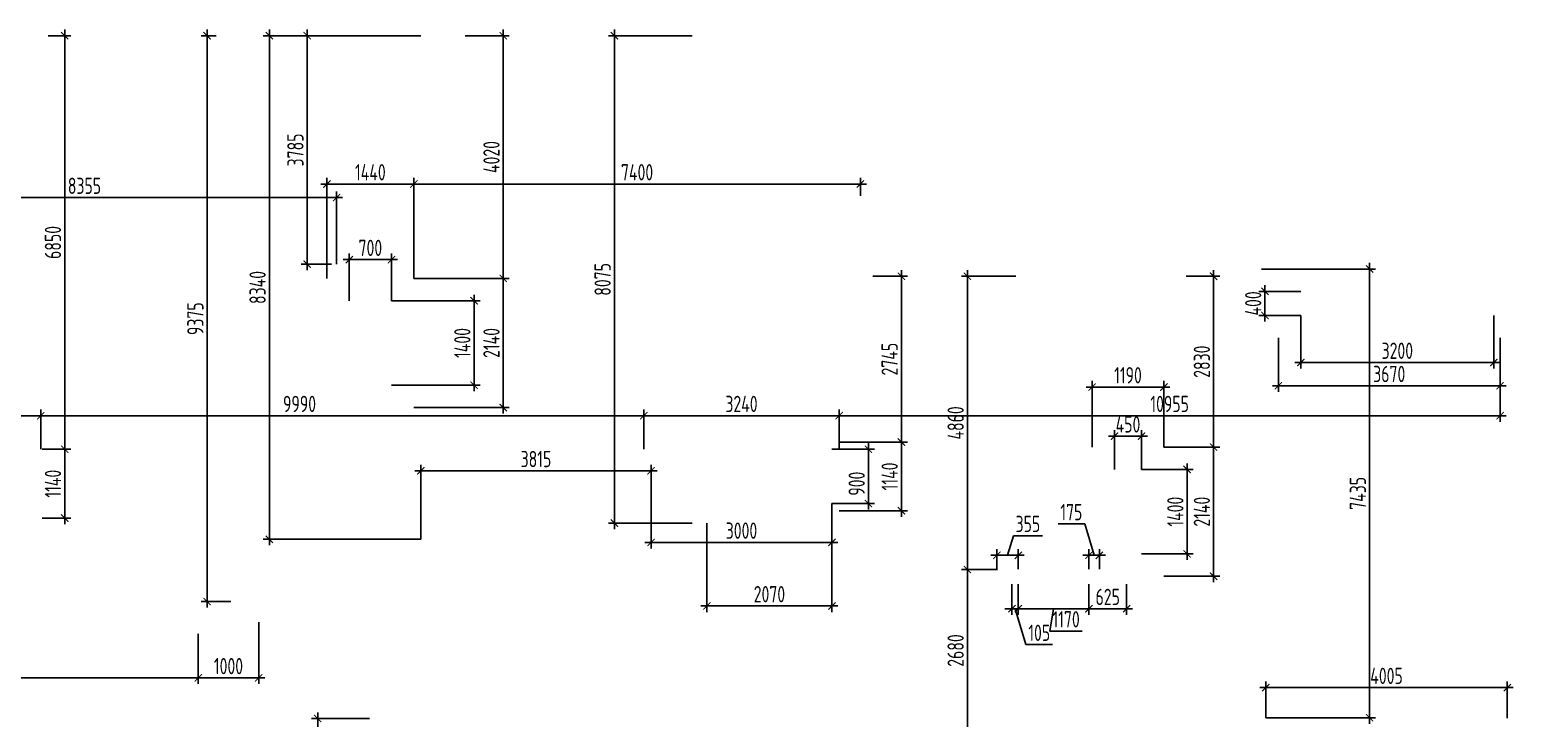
# Model space of a CAD drawing. Header units: millimetres. Extents: x -350007 to 536090, y -888 to 198380.
# Drawn here: x 505153 to 529739, y 75163 to 86571 of the extents above; entities that cross this region are included whole.
import ezdxf

# ---------------------------------------------------------------- set-up
doc = ezdxf.new("R2010")
doc.units = ezdxf.units.MM
doc.layers.add('АР_Размеры нов.', color=15, linetype='Continuous', lineweight=0)
doc.styles.add('ISOCPEUR', font='isocpeur.ttf', dxfattribs={"width": 0.7})
doc.dimstyles.new('R_100', dxfattribs={"dimtxt": 270, "dimasz": 120, "dimexe": 100, "dimexo": 0, "dimgap": 60, "dimtad": 1, "dimdec": 0, "dimrnd": 5, "dimzin": 0, "dimdsep": 46, "dimtxsty": 'ISOCPEUR', "dimblk": 'ARCHTICK', "dimcen": 0, "dimdle": 100, "dimclrd": 256, "dimclre": 256, "dimclrt": 256, "dimadec": 0, "dimazin": 0, "dimtfac": 2, "dimtdec": 0, "dimtofl": 0, "dimtmove": 1, "dimatfit": 3, "dimfxl": 1, "dimtvp": 3, "dimtolj": 1, "dimtzin": 0, "dimarcsym": 0})

# ---------------------------------------------------------------- blocks, each defined once
blk = doc.blocks.new('_ArchTick')
at = {"color": 0, "linetype": 'ByBlock', "const_width": 0.15}
blk.add_lwpolyline([(-0.5, -0.5), (0.5, 0.5)], dxfattribs=at)
blk = doc.blocks.new('*D3267')
at = {"layer": 'АР_Размеры нов.', "lineweight": -2, "transparency": 16777216}
for p, q in [((501999, 80176), (505437, 80176)), ((502099, 79620), (502099, 80276)), ((505337, 79620), (505337, 80276))]:
    blk.add_line(p, q, dxfattribs=at)
at = {"layer": 'АР_Размеры нов.', "lineweight": -2, "transparency": 16777216, "xscale": 120, "yscale": 120, "zscale": 120, "rotation": 180}
blk.add_blockref('_ArchTick', (502099, 80176), dxfattribs=at)
at = {"layer": 'АР_Размеры нов.', "lineweight": -2, "transparency": 16777216, "xscale": 120, "yscale": 120, "zscale": 120}
blk.add_blockref('_ArchTick', (505337, 80176), dxfattribs=at)
at = {"layer": 'АР_Размеры нов.', "transparency": 16777216, "insert": (503718, 80371), "char_height": 270, "attachment_point": 5, "style": 'ISOCPEUR'}
blk.add_mtext('\\A1;3240', dxfattribs=at)
blk = doc.blocks.new('*D3268')
at = {"layer": 'АР_Размеры нов.', "lineweight": -2, "transparency": 16777216}
for p, q in [((505237, 80176), (515430, 80176)), ((505337, 79620), (505337, 80276)), ((515330, 79620), (515330, 80276))]:
    blk.add_line(p, q, dxfattribs=at)
at = {"layer": 'АР_Размеры нов.', "lineweight": -2, "transparency": 16777216, "xscale": 120, "yscale": 120, "zscale": 120, "rotation": 180}
blk.add_blockref('_ArchTick', (505337, 80176), dxfattribs=at)
at = {"layer": 'АР_Размеры нов.', "lineweight": -2, "transparency": 16777216, "xscale": 120, "yscale": 120, "zscale": 120}
blk.add_blockref('_ArchTick', (515330, 80176), dxfattribs=at)
at = {"layer": 'АР_Размеры нов.', "transparency": 16777216, "insert": (509625, 80371), "char_height": 270, "attachment_point": 5, "style": 'ISOCPEUR'}
blk.add_mtext('\\A1;9990', dxfattribs=at)
blk = doc.blocks.new('*D3269')
at = {"layer": 'АР_Размеры нов.', "lineweight": -2, "transparency": 16777216}
for p, q in [((515230, 80176), (518668, 80176)), ((515330, 79620), (515330, 80276)), ((518568, 79620), (518568, 80276))]:
    blk.add_line(p, q, dxfattribs=at)
at = {"layer": 'АР_Размеры нов.', "lineweight": -2, "transparency": 16777216, "xscale": 120, "yscale": 120, "zscale": 120, "rotation": 180}
blk.add_blockref('_ArchTick', (515330, 80176), dxfattribs=at)
at = {"layer": 'АР_Размеры нов.', "lineweight": -2, "transparency": 16777216, "xscale": 120, "yscale": 120, "zscale": 120}
blk.add_blockref('_ArchTick', (518568, 80176), dxfattribs=at)
at = {"layer": 'АР_Размеры нов.', "transparency": 16777216, "insert": (516949, 80371), "char_height": 270, "attachment_point": 5, "style": 'ISOCPEUR'}
blk.add_mtext('\\A1;3240', dxfattribs=at)
blk = doc.blocks.new('*D3270')
at = {"layer": 'АР_Размеры нов.', "lineweight": -2, "transparency": 16777216}
for p, q in [((529521, 81213), (529521, 80076)), ((518468, 80176), (529621, 80176)), ((518568, 79620), (518568, 80276))]:
    blk.add_line(p, q, dxfattribs=at)
at = {"layer": 'АР_Размеры нов.', "lineweight": -2, "transparency": 16777216, "xscale": 120, "yscale": 120, "zscale": 120, "rotation": 180}
blk.add_blockref('_ArchTick', (518568, 80176), dxfattribs=at)
at = {"layer": 'АР_Размеры нов.', "lineweight": -2, "transparency": 16777216, "xscale": 120, "yscale": 120, "zscale": 120}
blk.add_blockref('_ArchTick', (529521, 80176), dxfattribs=at)
at = {"layer": 'АР_Размеры нов.', "transparency": 16777216, "insert": (524044, 80371), "char_height": 270, "attachment_point": 5, "style": 'ISOCPEUR'}
blk.add_mtext('\\A1;10955', dxfattribs=at)
blk = doc.blocks.new('*D3301')
at = {"layer": 'АР_Размеры нов.', "lineweight": -2, "transparency": 16777216}
for p, q in [((505734, 79520), (505734, 86571)), ((505461, 86471), (505834, 86471)), ((505362, 79620), (505834, 79620))]:
    blk.add_line(p, q, dxfattribs=at)
at = {"layer": 'АР_Размеры нов.', "lineweight": -2, "transparency": 16777216, "xscale": 120, "yscale": 120, "zscale": 120}
for p, rotation in [((505734, 86471), 90), ((505734, 79620), 270)]:
    blk.add_blockref('_ArchTick', p, dxfattribs=dict(at, rotation=rotation))
at = {"layer": 'АР_Размеры нов.', "transparency": 16777216, "insert": (505539, 83046), "char_height": 270, "attachment_point": 5, "rotation": 90, "style": 'ISOCPEUR'}
blk.add_mtext('\\A1;6850', dxfattribs=at)
blk = doc.blocks.new('*D3302')
at = {"layer": 'АР_Размеры нов.', "lineweight": -2, "transparency": 16777216}
for p, q in [((505734, 79720), (505734, 78380)), ((505362, 79620), (505834, 79620)), ((505362, 78480), (505834, 78480))]:
    blk.add_line(p, q, dxfattribs=at)
at = {"layer": 'АР_Размеры нов.', "lineweight": -2, "transparency": 16777216, "xscale": 120, "yscale": 120, "zscale": 120}
for p, rotation in [((505734, 79620), 90), ((505734, 78480), 270)]:
    blk.add_blockref('_ArchTick', p, dxfattribs=dict(at, rotation=rotation))
at = {"layer": 'АР_Размеры нов.', "transparency": 16777216, "insert": (505539, 79050), "char_height": 270, "attachment_point": 5, "rotation": 90, "style": 'ISOCPEUR'}
blk.add_mtext('\\A1;1140', dxfattribs=at)
blk = doc.blocks.new('*D3303')
at = {"layer": 'АР_Размеры нов.', "lineweight": -2, "transparency": 16777216}
for p, q in [((518568, 79740), (519699, 79740)), ((519599, 79840), (519599, 78500)), ((518568, 78600), (519699, 78600))]:
    blk.add_line(p, q, dxfattribs=at)
at = {"layer": 'АР_Размеры нов.', "lineweight": -2, "transparency": 16777216, "xscale": 120, "yscale": 120, "zscale": 120}
for p, rotation in [((519599, 79740), 90), ((519599, 78600), 270)]:
    blk.add_blockref('_ArchTick', p, dxfattribs=dict(at, rotation=rotation))
at = {"layer": 'АР_Размеры нов.', "transparency": 16777216, "insert": (519404, 79170), "char_height": 270, "attachment_point": 5, "rotation": 90, "style": 'ISOCPEUR'}
blk.add_mtext('\\A1;1140', dxfattribs=at)
blk = doc.blocks.new('*D3304')
at = {"layer": 'АР_Размеры нов.', "lineweight": -2, "transparency": 16777216}
for p, q in [((519128, 82486), (519699, 82486)), ((519599, 79640), (519599, 82586)), ((518568, 79740), (519699, 79740))]:
    blk.add_line(p, q, dxfattribs=at)
at = {"layer": 'АР_Размеры нов.', "lineweight": -2, "transparency": 16777216, "xscale": 120, "yscale": 120, "zscale": 120}
for p, rotation in [((519599, 82486), 90), ((519599, 79740), 270)]:
    blk.add_blockref('_ArchTick', p, dxfattribs=dict(at, rotation=rotation))
at = {"layer": 'АР_Размеры нов.', "transparency": 16777216, "insert": (519404, 81113), "char_height": 270, "attachment_point": 5, "rotation": 90, "style": 'ISOCPEUR'}
blk.add_mtext('\\A1;2745', dxfattribs=at)
blk = doc.blocks.new('*D3305')
at = {"layer": 'АР_Размеры нов.', "lineweight": -2, "transparency": 16777216}
for p, q in [((515450, 78720), (515450, 77977)), ((518448, 78720), (518448, 77977)), ((515350, 78077), (518548, 78077))]:
    blk.add_line(p, q, dxfattribs=at)
at = {"layer": 'АР_Размеры нов.', "lineweight": -2, "transparency": 16777216, "xscale": 120, "yscale": 120, "zscale": 120, "rotation": 180}
blk.add_blockref('_ArchTick', (515450, 78077), dxfattribs=at)
at = {"layer": 'АР_Размеры нов.', "lineweight": -2, "transparency": 16777216, "xscale": 120, "yscale": 120, "zscale": 120}
blk.add_blockref('_ArchTick', (518448, 78077), dxfattribs=at)
at = {"layer": 'АР_Размеры нов.', "transparency": 16777216, "insert": (516949, 78272), "char_height": 270, "attachment_point": 5, "style": 'ISOCPEUR'}
blk.add_mtext('\\A1;3000', dxfattribs=at)
blk = doc.blocks.new('*D3315')
at = {"layer": 'АР_Размеры нов.', "lineweight": -2, "transparency": 16777216}
for p, q in [((509926, 75260), (509926, 73920)), ((510782, 75160), (509826, 75160)), ((510782, 74020), (509826, 74020))]:
    blk.add_line(p, q, dxfattribs=at)
at = {"layer": 'АР_Размеры нов.', "lineweight": -2, "transparency": 16777216, "xscale": 120, "yscale": 120, "zscale": 120}
for p, rotation in [((509926, 75160), 90), ((509926, 74020), 270)]:
    blk.add_blockref('_ArchTick', p, dxfattribs=dict(at, rotation=rotation))
at = {"layer": 'АР_Размеры нов.', "transparency": 16777216, "insert": (509731, 74590), "char_height": 270, "attachment_point": 5, "rotation": 90, "style": 'ISOCPEUR'}
blk.add_mtext('\\A1;1140', dxfattribs=at)
blk = doc.blocks.new('*D3344')
at = {"layer": 'АР_Размеры нов.', "lineweight": -2, "transparency": 16777216}
for p, q in [((526217, 81836), (526217, 80957)), ((529417, 81836), (529417, 80957)), ((526117, 81057), (529517, 81057))]:
    blk.add_line(p, q, dxfattribs=at)
at = {"layer": 'АР_Размеры нов.', "lineweight": -2, "transparency": 16777216, "xscale": 120, "yscale": 120, "zscale": 120, "rotation": 180}
blk.add_blockref('_ArchTick', (526217, 81057), dxfattribs=at)
at = {"layer": 'АР_Размеры нов.', "lineweight": -2, "transparency": 16777216, "xscale": 120, "yscale": 120, "zscale": 120}
blk.add_blockref('_ArchTick', (529417, 81057), dxfattribs=at)
at = {"layer": 'АР_Размеры нов.', "transparency": 16777216, "insert": (527817, 81252), "char_height": 270, "attachment_point": 5, "style": 'ISOCPEUR'}
blk.add_mtext('\\A1;3200', dxfattribs=at)
blk = doc.blocks.new('*D3345')
at = {"layer": 'АР_Размеры нов.', "lineweight": -2, "transparency": 16777216}
for p, q in [((525847, 81466), (525847, 80572)), ((529519, 81466), (529519, 80572)), ((525747, 80672), (529619, 80672))]:
    blk.add_line(p, q, dxfattribs=at)
at = {"layer": 'АР_Размеры нов.', "lineweight": -2, "transparency": 16777216, "xscale": 120, "yscale": 120, "zscale": 120, "rotation": 180}
blk.add_blockref('_ArchTick', (525847, 80672), dxfattribs=at)
at = {"layer": 'АР_Размеры нов.', "lineweight": -2, "transparency": 16777216, "xscale": 120, "yscale": 120, "zscale": 120}
blk.add_blockref('_ArchTick', (529519, 80672), dxfattribs=at)
at = {"layer": 'АР_Размеры нов.', "transparency": 16777216, "insert": (527683, 80867), "char_height": 270, "attachment_point": 5, "style": 'ISOCPEUR'}
blk.add_mtext('\\A1;3670', dxfattribs=at)
blk = doc.blocks.new('*D3346')
at = {"layer": 'АР_Размеры нов.', "lineweight": -2, "transparency": 16777216}
for p, q in [((526217, 82236), (525524, 82236)), ((525624, 82336), (525624, 81736)), ((526217, 81836), (525524, 81836))]:
    blk.add_line(p, q, dxfattribs=at)
at = {"layer": 'АР_Размеры нов.', "lineweight": -2, "transparency": 16777216, "xscale": 120, "yscale": 120, "zscale": 120}
for p, rotation in [((525624, 82236), 90), ((525624, 81836), 270)]:
    blk.add_blockref('_ArchTick', p, dxfattribs=dict(at, rotation=rotation))
at = {"layer": 'АР_Размеры нов.', "transparency": 16777216, "insert": (525429, 82036), "char_height": 270, "attachment_point": 5, "rotation": 90, "style": 'ISOCPEUR'}
blk.add_mtext('\\A1;400', dxfattribs=at)
blk = doc.blocks.new('*D3349')
at = {"layer": 'АР_Размеры нов.', "lineweight": -2, "transparency": 16777216}
for p, q in [((520693, 74846), (520693, 77726)), ((521191, 77626), (520593, 77626)), ((521191, 74946), (520593, 74946))]:
    blk.add_line(p, q, dxfattribs=at)
at = {"layer": 'АР_Размеры нов.', "lineweight": -2, "transparency": 16777216, "xscale": 120, "yscale": 120, "zscale": 120}
for p, rotation in [((520693, 77626), 90), ((520693, 74946), 270)]:
    blk.add_blockref('_ArchTick', p, dxfattribs=dict(at, rotation=rotation))
at = {"layer": 'АР_Размеры нов.', "transparency": 16777216, "insert": (520498, 76286), "char_height": 270, "attachment_point": 5, "rotation": 90, "style": 'ISOCPEUR'}
blk.add_mtext('\\A1;2680', dxfattribs=at)
blk = doc.blocks.new('*D3350')
at = {"layer": 'АР_Размеры нов.', "lineweight": -2, "transparency": 16777216}
for p, q in [((521497, 82486), (520593, 82486)), ((520693, 77526), (520693, 82586)), ((521191, 77626), (520593, 77626))]:
    blk.add_line(p, q, dxfattribs=at)
at = {"layer": 'АР_Размеры нов.', "lineweight": -2, "transparency": 16777216, "xscale": 120, "yscale": 120, "zscale": 120}
for p, rotation in [((520693, 82486), 90), ((520693, 77626), 270)]:
    blk.add_blockref('_ArchTick', p, dxfattribs=dict(at, rotation=rotation))
at = {"layer": 'АР_Размеры нов.', "transparency": 16777216, "insert": (520498, 80056), "char_height": 270, "attachment_point": 5, "rotation": 90, "style": 'ISOCPEUR'}
blk.add_mtext('\\A1;4860', dxfattribs=at)
blk = doc.blocks.new('*D3401')
at = {"layer": 'АР_Размеры нов.', "lineweight": -2, "transparency": 16777216}
for p, q in [((495828, 76519), (495828, 75733)), ((507948, 76564), (507948, 75733)), ((508048, 75833), (495728, 75833))]:
    blk.add_line(p, q, dxfattribs=at)
at = {"layer": 'АР_Размеры нов.', "lineweight": -2, "transparency": 16777216, "xscale": 120, "yscale": 120, "zscale": 120, "rotation": 180}
blk.add_blockref('_ArchTick', (495828, 75833), dxfattribs=at)
at = {"layer": 'АР_Размеры нов.', "lineweight": -2, "transparency": 16777216, "xscale": 120, "yscale": 120, "zscale": 120}
blk.add_blockref('_ArchTick', (507948, 75833), dxfattribs=at)
at = {"layer": 'АР_Размеры нов.', "transparency": 16777216, "insert": (501888, 76028), "char_height": 270, "attachment_point": 5, "style": 'ISOCPEUR'}
blk.add_mtext('\\A1;12120', dxfattribs=at)
blk = doc.blocks.new('*D3402')
at = {"layer": 'АР_Размеры нов.', "lineweight": -2, "transparency": 16777216}
for p, q in [((508948, 76755), (508948, 75733)), ((507948, 76564), (507948, 75733)), ((507848, 75833), (509048, 75833))]:
    blk.add_line(p, q, dxfattribs=at)
at = {"layer": 'АР_Размеры нов.', "lineweight": -2, "transparency": 16777216, "xscale": 120, "yscale": 120, "zscale": 120, "rotation": 180}
blk.add_blockref('_ArchTick', (507948, 75833), dxfattribs=at)
at = {"layer": 'АР_Размеры нов.', "lineweight": -2, "transparency": 16777216, "xscale": 120, "yscale": 120, "zscale": 120}
blk.add_blockref('_ArchTick', (508948, 75833), dxfattribs=at)
at = {"layer": 'АР_Размеры нов.', "transparency": 16777216, "insert": (508448, 76028), "char_height": 270, "attachment_point": 5, "style": 'ISOCPEUR'}
blk.add_mtext('\\A1;1000', dxfattribs=at)
blk = doc.blocks.new('*D3403')
at = {"layer": 'АР_Размеры нов.', "lineweight": -2, "transparency": 16777216}
for p, q in [((508094, 76996), (508094, 86571)), ((508244, 86471), (507994, 86471)), ((508485, 77096), (507994, 77096))]:
    blk.add_line(p, q, dxfattribs=at)
at = {"layer": 'АР_Размеры нов.', "lineweight": -2, "transparency": 16777216, "xscale": 120, "yscale": 120, "zscale": 120}
for p, rotation in [((508094, 86471), 90), ((508094, 77096), 270)]:
    blk.add_blockref('_ArchTick', p, dxfattribs=dict(at, rotation=rotation))
at = {"layer": 'АР_Размеры нов.', "transparency": 16777216, "insert": (507899, 81783), "char_height": 270, "attachment_point": 5, "rotation": 90, "style": 'ISOCPEUR'}
blk.add_mtext('\\A1;9375', dxfattribs=at)
blk = doc.blocks.new('*D3523')
at = {"layer": 'АР_Размеры нов.', "lineweight": -2, "transparency": 16777216}
for p, q in [((512518, 82181), (512518, 80581)), ((511149, 82081), (512618, 82081)), ((511149, 80681), (512618, 80681))]:
    blk.add_line(p, q, dxfattribs=at)
at = {"layer": 'АР_Размеры нов.', "lineweight": -2, "transparency": 16777216, "xscale": 120, "yscale": 120, "zscale": 120}
for p, rotation in [((512518, 82081), 90), ((512518, 80681), 270)]:
    blk.add_blockref('_ArchTick', p, dxfattribs=dict(at, rotation=rotation))
at = {"layer": 'АР_Размеры нов.', "transparency": 16777216, "insert": (512323, 81381), "char_height": 270, "attachment_point": 5, "rotation": 90, "style": 'ISOCPEUR'}
blk.add_mtext('\\A1;1400', dxfattribs=at)
blk = doc.blocks.new('*D3524')
at = {"layer": 'АР_Размеры нов.', "lineweight": -2, "transparency": 16777216}
for p, q in [((511519, 82451), (513101, 82451)), ((513001, 82551), (513001, 80211)), ((511519, 80311), (513101, 80311))]:
    blk.add_line(p, q, dxfattribs=at)
at = {"layer": 'АР_Размеры нов.', "lineweight": -2, "transparency": 16777216, "xscale": 120, "yscale": 120, "zscale": 120}
for p, rotation in [((513001, 82451), 90), ((513001, 80311), 270)]:
    blk.add_blockref('_ArchTick', p, dxfattribs=dict(at, rotation=rotation))
at = {"layer": 'АР_Размеры нов.', "transparency": 16777216, "insert": (512806, 81381), "char_height": 270, "attachment_point": 5, "rotation": 90, "style": 'ISOCPEUR'}
blk.add_mtext('\\A1;2140', dxfattribs=at)
blk = doc.blocks.new('*D3525')
at = {"layer": 'АР_Размеры нов.', "lineweight": -2, "transparency": 16777216}
for p, q in [((513001, 82351), (513001, 86571)), ((512370, 86471), (513101, 86471)), ((511519, 82451), (513101, 82451))]:
    blk.add_line(p, q, dxfattribs=at)
at = {"layer": 'АР_Размеры нов.', "lineweight": -2, "transparency": 16777216, "xscale": 120, "yscale": 120, "zscale": 120}
for p, rotation in [((513001, 86471), 90), ((513001, 82451), 270)]:
    blk.add_blockref('_ArchTick', p, dxfattribs=dict(at, rotation=rotation))
at = {"layer": 'АР_Размеры нов.', "transparency": 16777216, "insert": (512806, 84461), "char_height": 270, "attachment_point": 5, "rotation": 90, "style": 'ISOCPEUR'}
blk.add_mtext('\\A1;4020', dxfattribs=at)
blk = doc.blocks.new('*D3526')
at = {"layer": 'АР_Размеры нов.', "lineweight": -2, "transparency": 16777216}
for p, q in [((511519, 82451), (511519, 84114)), ((518919, 83816), (518919, 84114)), ((519019, 84014), (511419, 84014))]:
    blk.add_line(p, q, dxfattribs=at)
at = {"layer": 'АР_Размеры нов.', "lineweight": -2, "transparency": 16777216, "xscale": 120, "yscale": 120, "zscale": 120, "rotation": 180}
blk.add_blockref('_ArchTick', (511519, 84014), dxfattribs=at)
at = {"layer": 'АР_Размеры нов.', "lineweight": -2, "transparency": 16777216, "xscale": 120, "yscale": 120, "zscale": 120}
blk.add_blockref('_ArchTick', (518919, 84014), dxfattribs=at)
at = {"layer": 'АР_Размеры нов.', "transparency": 16777216, "insert": (515219, 84209), "char_height": 270, "attachment_point": 5, "style": 'ISOCPEUR'}
blk.add_mtext('\\A1;7400', dxfattribs=at)
blk = doc.blocks.new('*D3527')
at = {"layer": 'АР_Размеры нов.', "lineweight": -2, "transparency": 16777216}
for p, q in [((510079, 82451), (510079, 84114)), ((511519, 82451), (511519, 84114)), ((511619, 84014), (509979, 84014))]:
    blk.add_line(p, q, dxfattribs=at)
at = {"layer": 'АР_Размеры нов.', "lineweight": -2, "transparency": 16777216, "xscale": 120, "yscale": 120, "zscale": 120, "rotation": 180}
blk.add_blockref('_ArchTick', (510079, 84014), dxfattribs=at)
at = {"layer": 'АР_Размеры нов.', "lineweight": -2, "transparency": 16777216, "xscale": 120, "yscale": 120, "zscale": 120}
blk.add_blockref('_ArchTick', (511519, 84014), dxfattribs=at)
at = {"layer": 'АР_Размеры нов.', "transparency": 16777216, "insert": (510799, 84209), "char_height": 270, "attachment_point": 5, "style": 'ISOCPEUR'}
blk.add_mtext('\\A1;1440', dxfattribs=at)
blk = doc.blocks.new('*D3528')
at = {"layer": 'АР_Размеры нов.', "lineweight": -2, "transparency": 16777216}
for p, q in [((510449, 82081), (510449, 82861)), ((511149, 82081), (511149, 82861)), ((510349, 82761), (511249, 82761))]:
    blk.add_line(p, q, dxfattribs=at)
at = {"layer": 'АР_Размеры нов.', "lineweight": -2, "transparency": 16777216, "xscale": 120, "yscale": 120, "zscale": 120, "rotation": 180}
blk.add_blockref('_ArchTick', (510449, 82761), dxfattribs=at)
at = {"layer": 'АР_Размеры нов.', "lineweight": -2, "transparency": 16777216, "xscale": 120, "yscale": 120, "zscale": 120}
blk.add_blockref('_ArchTick', (511149, 82761), dxfattribs=at)
at = {"layer": 'АР_Размеры нов.', "transparency": 16777216, "insert": (510799, 82956), "char_height": 270, "attachment_point": 5, "style": 'ISOCPEUR'}
blk.add_mtext('\\A1;700', dxfattribs=at)
blk = doc.blocks.new('*D3529')
at = {"layer": 'АР_Размеры нов.', "lineweight": -2, "transparency": 16777216}
for p, q in [((519053, 79720), (519053, 78620)), ((518448, 79620), (519153, 79620)), ((518448, 78720), (519153, 78720))]:
    blk.add_line(p, q, dxfattribs=at)
at = {"layer": 'АР_Размеры нов.', "lineweight": -2, "transparency": 16777216, "xscale": 120, "yscale": 120, "zscale": 120}
for p, rotation in [((519053, 79620), 90), ((519053, 78720), 270)]:
    blk.add_blockref('_ArchTick', p, dxfattribs=dict(at, rotation=rotation))
at = {"layer": 'АР_Размеры нов.', "transparency": 16777216, "insert": (518858, 79050), "char_height": 270, "attachment_point": 5, "rotation": 90, "style": 'ISOCPEUR'}
blk.add_mtext('\\A1;900', dxfattribs=at)
blk = doc.blocks.new('*D3563')
at = {"layer": 'АР_Размеры нов.', "lineweight": -2, "transparency": 16777216}
for p, q in [((523579, 79286), (524433, 79286)), ((524333, 79386), (524333, 77786)), ((523579, 77886), (524433, 77886))]:
    blk.add_line(p, q, dxfattribs=at)
at = {"layer": 'АР_Размеры нов.', "lineweight": -2, "transparency": 16777216, "xscale": 120, "yscale": 120, "zscale": 120}
for p, rotation in [((524333, 79286), 90), ((524333, 77886), 270)]:
    blk.add_blockref('_ArchTick', p, dxfattribs=dict(at, rotation=rotation))
at = {"layer": 'АР_Размеры нов.', "transparency": 16777216, "insert": (524138, 78586), "char_height": 270, "attachment_point": 5, "rotation": 90, "style": 'ISOCPEUR'}
blk.add_mtext('\\A1;1400', dxfattribs=at)
blk = doc.blocks.new('*D3564')
at = {"layer": 'АР_Размеры нов.', "lineweight": -2, "transparency": 16777216}
for p, q in [((524773, 79756), (524773, 77416)), ((523949, 79656), (524873, 79656)), ((523949, 77516), (524873, 77516))]:
    blk.add_line(p, q, dxfattribs=at)
at = {"layer": 'АР_Размеры нов.', "lineweight": -2, "transparency": 16777216, "xscale": 120, "yscale": 120, "zscale": 120}
for p, rotation in [((524773, 79656), 90), ((524773, 77516), 270)]:
    blk.add_blockref('_ArchTick', p, dxfattribs=dict(at, rotation=rotation))
at = {"layer": 'АР_Размеры нов.', "transparency": 16777216, "insert": (524578, 78586), "char_height": 270, "attachment_point": 5, "rotation": 90, "style": 'ISOCPEUR'}
blk.add_mtext('\\A1;2140', dxfattribs=at)
blk = doc.blocks.new('*D3565')
at = {"layer": 'АР_Размеры нов.', "lineweight": -2, "transparency": 16777216}
for p, q in [((524319, 82486), (524873, 82486)), ((524773, 79556), (524773, 82586)), ((523949, 79656), (524873, 79656))]:
    blk.add_line(p, q, dxfattribs=at)
at = {"layer": 'АР_Размеры нов.', "lineweight": -2, "transparency": 16777216, "xscale": 120, "yscale": 120, "zscale": 120}
for p, rotation in [((524773, 82486), 90), ((524773, 79656), 270)]:
    blk.add_blockref('_ArchTick', p, dxfattribs=dict(at, rotation=rotation))
at = {"layer": 'АР_Размеры нов.', "transparency": 16777216, "insert": (524578, 81071), "char_height": 270, "attachment_point": 5, "rotation": 90, "style": 'ISOCPEUR'}
blk.add_mtext('\\A1;2830', dxfattribs=at)
blk = doc.blocks.new('*D3566')
at = {"layer": 'АР_Размеры нов.', "lineweight": -2, "transparency": 16777216}
for p, q in [((523129, 79286), (523129, 79937)), ((523579, 79286), (523579, 79937)), ((523679, 79837), (523029, 79837))]:
    blk.add_line(p, q, dxfattribs=at)
at = {"layer": 'АР_Размеры нов.', "lineweight": -2, "transparency": 16777216, "xscale": 120, "yscale": 120, "zscale": 120, "rotation": 180}
blk.add_blockref('_ArchTick', (523129, 79837), dxfattribs=at)
at = {"layer": 'АР_Размеры нов.', "lineweight": -2, "transparency": 16777216, "xscale": 120, "yscale": 120, "zscale": 120}
blk.add_blockref('_ArchTick', (523579, 79837), dxfattribs=at)
at = {"layer": 'АР_Размеры нов.', "transparency": 16777216, "insert": (523354, 80032), "char_height": 270, "attachment_point": 5, "style": 'ISOCPEUR'}
blk.add_mtext('\\A1;450', dxfattribs=at)
blk = doc.blocks.new('*D3567')
at = {"layer": 'АР_Размеры нов.', "lineweight": -2, "transparency": 16777216}
for p, q in [((524049, 80651), (522659, 80651)), ((522759, 79656), (522759, 80751)), ((523949, 79656), (523949, 80751))]:
    blk.add_line(p, q, dxfattribs=at)
at = {"layer": 'АР_Размеры нов.', "lineweight": -2, "transparency": 16777216, "xscale": 120, "yscale": 120, "zscale": 120, "rotation": 180}
blk.add_blockref('_ArchTick', (522759, 80651), dxfattribs=at)
at = {"layer": 'АР_Размеры нов.', "lineweight": -2, "transparency": 16777216, "xscale": 120, "yscale": 120, "zscale": 120}
blk.add_blockref('_ArchTick', (523949, 80651), dxfattribs=at)
at = {"layer": 'АР_Размеры нов.', "transparency": 16777216, "insert": (523354, 80846), "char_height": 270, "attachment_point": 5, "style": 'ISOCPEUR'}
blk.add_mtext('\\A1;1190', dxfattribs=at)
blk = doc.blocks.new('*D4235')
at = {"layer": 'АР_Размеры нов.', "lineweight": -2, "transparency": 16777216}
for p, q in [((501882, 82686), (501882, 83889)), ((510239, 82686), (510239, 83889)), ((501782, 83789), (510339, 83789))]:
    blk.add_line(p, q, dxfattribs=at)
at = {"layer": 'АР_Размеры нов.', "lineweight": -2, "transparency": 16777216, "xscale": 120, "yscale": 120, "zscale": 120, "rotation": 180}
blk.add_blockref('_ArchTick', (501882, 83789), dxfattribs=at)
at = {"layer": 'АР_Размеры нов.', "lineweight": -2, "transparency": 16777216, "xscale": 120, "yscale": 120, "zscale": 120}
blk.add_blockref('_ArchTick', (510239, 83789), dxfattribs=at)
at = {"layer": 'АР_Размеры нов.', "transparency": 16777216, "insert": (506061, 83984), "char_height": 270, "attachment_point": 5, "style": 'ISOCPEUR'}
blk.add_mtext('\\A1;8355', dxfattribs=at)
blk = doc.blocks.new('*D4240')
at = {"layer": 'АР_Размеры нов.', "lineweight": -2, "transparency": 16777216}
for p, q in [((509752, 82586), (509752, 86571)), ((510411, 86471), (509652, 86471)), ((510156, 82686), (509652, 82686))]:
    blk.add_line(p, q, dxfattribs=at)
at = {"layer": 'АР_Размеры нов.', "lineweight": -2, "transparency": 16777216, "xscale": 120, "yscale": 120, "zscale": 120}
for p, rotation in [((509752, 86471), 90), ((509752, 82686), 270)]:
    blk.add_blockref('_ArchTick', p, dxfattribs=dict(at, rotation=rotation))
at = {"layer": 'АР_Размеры нов.', "transparency": 16777216, "insert": (509557, 84578), "char_height": 270, "attachment_point": 5, "rotation": 90, "style": 'ISOCPEUR'}
blk.add_mtext('\\A1;3785', dxfattribs=at)
blk = doc.blocks.new('*D4261')
at = {"layer": 'АР_Размеры нов.', "lineweight": -2, "transparency": 16777216}
for p, q in [((525637, 75172), (525637, 75771)), ((529639, 75166), (529639, 75771)), ((525537, 75671), (529739, 75671))]:
    blk.add_line(p, q, dxfattribs=at)
at = {"layer": 'АР_Размеры нов.', "lineweight": -2, "transparency": 16777216, "xscale": 120, "yscale": 120, "zscale": 120, "rotation": 180}
blk.add_blockref('_ArchTick', (525637, 75671), dxfattribs=at)
at = {"layer": 'АР_Размеры нов.', "lineweight": -2, "transparency": 16777216, "xscale": 120, "yscale": 120, "zscale": 120}
blk.add_blockref('_ArchTick', (529639, 75671), dxfattribs=at)
at = {"layer": 'АР_Размеры нов.', "transparency": 16777216, "insert": (527638, 75866), "char_height": 270, "attachment_point": 5, "style": 'ISOCPEUR'}
blk.add_mtext('\\A1;4005', dxfattribs=at)
blk = doc.blocks.new('*D4262')
at = {"layer": 'АР_Размеры нов.', "lineweight": -2, "transparency": 16777216}
for p, q in [((527358, 75072), (527358, 82706)), ((525566, 82606), (527458, 82606)), ((525637, 75172), (527458, 75172))]:
    blk.add_line(p, q, dxfattribs=at)
at = {"layer": 'АР_Размеры нов.', "lineweight": -2, "transparency": 16777216, "xscale": 120, "yscale": 120, "zscale": 120}
for p, rotation in [((527358, 82606), 90), ((527358, 75172), 270)]:
    blk.add_blockref('_ArchTick', p, dxfattribs=dict(at, rotation=rotation))
at = {"layer": 'АР_Размеры нов.', "transparency": 16777216, "insert": (527163, 78889), "char_height": 270, "attachment_point": 5, "rotation": 90, "style": 'ISOCPEUR'}
blk.add_mtext('\\A1;7435', dxfattribs=at)
blk = doc.blocks.new('*D4263')
at = {"layer": 'АР_Размеры нов.', "lineweight": -2, "transparency": 16777216}
for p, q in [((514843, 78298), (514843, 86571)), ((516130, 86471), (514743, 86471)), ((516130, 78398), (514743, 78398))]:
    blk.add_line(p, q, dxfattribs=at)
at = {"layer": 'АР_Размеры нов.', "lineweight": -2, "transparency": 16777216, "xscale": 120, "yscale": 120, "zscale": 120}
for p, rotation in [((514843, 86471), 90), ((514843, 78398), 270)]:
    blk.add_blockref('_ArchTick', p, dxfattribs=dict(at, rotation=rotation))
at = {"layer": 'АР_Размеры нов.', "transparency": 16777216, "insert": (514648, 82434), "char_height": 270, "attachment_point": 5, "rotation": 90, "style": 'ISOCPEUR'}
blk.add_mtext('\\A1;8075', dxfattribs=at)
blk = doc.blocks.new('*D4264')
at = {"layer": 'АР_Размеры нов.', "lineweight": -2, "transparency": 16777216}
for p, q in [((518448, 78720), (518448, 76924)), ((516376, 78398), (516376, 76924)), ((516276, 77024), (518548, 77024))]:
    blk.add_line(p, q, dxfattribs=at)
at = {"layer": 'АР_Размеры нов.', "lineweight": -2, "transparency": 16777216, "xscale": 120, "yscale": 120, "zscale": 120, "rotation": 180}
blk.add_blockref('_ArchTick', (516376, 77024), dxfattribs=at)
at = {"layer": 'АР_Размеры нов.', "lineweight": -2, "transparency": 16777216, "xscale": 120, "yscale": 120, "zscale": 120}
blk.add_blockref('_ArchTick', (518448, 77024), dxfattribs=at)
at = {"layer": 'АР_Размеры нов.', "transparency": 16777216, "insert": (517412, 77219), "char_height": 270, "attachment_point": 5, "style": 'ISOCPEUR'}
blk.add_mtext('\\A1;2070', dxfattribs=at)
blk = doc.blocks.new('*D4265')
at = {"layer": 'АР_Размеры нов.', "lineweight": -2, "transparency": 16777216}
for p, q in [((509125, 78029), (509125, 86571)), ((511636, 86471), (509025, 86471)), ((511636, 78129), (509025, 78129))]:
    blk.add_line(p, q, dxfattribs=at)
at = {"layer": 'АР_Размеры нов.', "lineweight": -2, "transparency": 16777216, "xscale": 120, "yscale": 120, "zscale": 120}
for p, rotation in [((509125, 86471), 90), ((509125, 78129), 270)]:
    blk.add_blockref('_ArchTick', p, dxfattribs=dict(at, rotation=rotation))
at = {"layer": 'АР_Размеры нов.', "transparency": 16777216, "insert": (508930, 82300), "char_height": 270, "attachment_point": 5, "rotation": 90, "style": 'ISOCPEUR'}
blk.add_mtext('\\A1;8340', dxfattribs=at)
blk = doc.blocks.new('*D4266')
at = {"layer": 'АР_Размеры нов.', "lineweight": -2, "transparency": 16777216}
for p, q in [((511536, 79263), (515550, 79263)), ((511636, 78129), (511636, 79363)), ((515450, 78720), (515450, 79363))]:
    blk.add_line(p, q, dxfattribs=at)
at = {"layer": 'АР_Размеры нов.', "lineweight": -2, "transparency": 16777216, "xscale": 120, "yscale": 120, "zscale": 120, "rotation": 180}
blk.add_blockref('_ArchTick', (511636, 79263), dxfattribs=at)
at = {"layer": 'АР_Размеры нов.', "lineweight": -2, "transparency": 16777216, "xscale": 120, "yscale": 120, "zscale": 120}
blk.add_blockref('_ArchTick', (515450, 79263), dxfattribs=at)
at = {"layer": 'АР_Размеры нов.', "transparency": 16777216, "insert": (513543, 79458), "char_height": 270, "attachment_point": 5, "style": 'ISOCPEUR'}
blk.add_mtext('\\A1;3815', dxfattribs=at)
blk = doc.blocks.new('*D7230')
at = {"layer": 'АР_Размеры нов.', "lineweight": -2, "transparency": 16777216}
for p, q in [((521431, 77386), (521431, 76879)), ((521536, 77386), (521536, 76879)), ((521431, 76979), (521311, 76979)), ((521431, 76979), (521536, 76979)), ((521483, 76979), (521662, 76384)), ((521536, 76979), (521656, 76979)), ((521662, 76384), (522103, 76384))]:
    blk.add_line(p, q, dxfattribs=at)
at = {"layer": 'АР_Размеры нов.', "lineweight": -2, "transparency": 16777216, "xscale": 120, "yscale": 120, "zscale": 120}
blk.add_blockref('_ArchTick', (521431, 76979), dxfattribs=at)
at = {"layer": 'АР_Размеры нов.', "lineweight": -2, "transparency": 16777216, "xscale": 120, "yscale": 120, "zscale": 120, "rotation": 180}
blk.add_blockref('_ArchTick', (521536, 76979), dxfattribs=at)
at = {"layer": 'АР_Размеры нов.', "transparency": 16777216, "insert": (521883, 76579), "char_height": 270, "attachment_point": 5, "style": 'ISOCPEUR'}
blk.add_mtext('\\A1;105', dxfattribs=at)
blk = doc.blocks.new('*D7231')
at = {"layer": 'АР_Размеры нов.', "lineweight": -2, "transparency": 16777216}
for p, q in [((521536, 77386), (521536, 76879)), ((522706, 77386), (522706, 76879)), ((521436, 76979), (522806, 76979)), ((522121, 76979), (522061, 76608)), ((522061, 76608), (522597, 76608))]:
    blk.add_line(p, q, dxfattribs=at)
at = {"layer": 'АР_Размеры нов.', "lineweight": -2, "transparency": 16777216, "xscale": 120, "yscale": 120, "zscale": 120, "rotation": 180}
blk.add_blockref('_ArchTick', (521536, 76979), dxfattribs=at)
at = {"layer": 'АР_Размеры нов.', "lineweight": -2, "transparency": 16777216, "xscale": 120, "yscale": 120, "zscale": 120}
blk.add_blockref('_ArchTick', (522706, 76979), dxfattribs=at)
at = {"layer": 'АР_Размеры нов.', "transparency": 16777216, "insert": (522329, 76803), "char_height": 270, "attachment_point": 5, "style": 'ISOCPEUR'}
blk.add_mtext('\\A1;1170', dxfattribs=at)
blk = doc.blocks.new('*D7232')
at = {"layer": 'АР_Размеры нов.', "lineweight": -2, "transparency": 16777216}
for p, q in [((522706, 77386), (522706, 76879)), ((523331, 77386), (523331, 76879)), ((522606, 76979), (523431, 76979))]:
    blk.add_line(p, q, dxfattribs=at)
at = {"layer": 'АР_Размеры нов.', "lineweight": -2, "transparency": 16777216, "xscale": 120, "yscale": 120, "zscale": 120, "rotation": 180}
blk.add_blockref('_ArchTick', (522706, 76979), dxfattribs=at)
at = {"layer": 'АР_Размеры нов.', "lineweight": -2, "transparency": 16777216, "xscale": 120, "yscale": 120, "zscale": 120}
blk.add_blockref('_ArchTick', (523331, 76979), dxfattribs=at)
at = {"layer": 'АР_Размеры нов.', "transparency": 16777216, "insert": (523018, 77174), "char_height": 270, "attachment_point": 5, "style": 'ISOCPEUR'}
blk.add_mtext('\\A1;625', dxfattribs=at)
blk = doc.blocks.new('*D7233')
at = {"layer": 'АР_Размеры нов.', "lineweight": -2, "transparency": 16777216}
for p, q in [((521358, 77863), (521456, 78188)), ((521456, 78188), (521935, 78188)), ((521181, 77636), (521181, 77963)), ((521536, 77636), (521536, 77963)), ((521081, 77863), (521636, 77863))]:
    blk.add_line(p, q, dxfattribs=at)
at = {"layer": 'АР_Размеры нов.', "lineweight": -2, "transparency": 16777216, "xscale": 120, "yscale": 120, "zscale": 120, "rotation": 180}
blk.add_blockref('_ArchTick', (521181, 77863), dxfattribs=at)
at = {"layer": 'АР_Размеры нов.', "lineweight": -2, "transparency": 16777216, "xscale": 120, "yscale": 120, "zscale": 120}
blk.add_blockref('_ArchTick', (521536, 77863), dxfattribs=at)
at = {"layer": 'АР_Размеры нов.', "transparency": 16777216, "insert": (521695, 78383), "char_height": 270, "attachment_point": 5, "style": 'ISOCPEUR'}
blk.add_mtext('\\A1;355', dxfattribs=at)
blk = doc.blocks.new('*D7236')
at = {"layer": 'АР_Размеры нов.', "lineweight": -2, "transparency": 16777216}
for p, q in [((522636, 78383), (522194, 78383)), ((522793, 77863), (522636, 78383)), ((522706, 77636), (522706, 77963)), ((522879, 77636), (522879, 77963)), ((522606, 77863), (522979, 77863))]:
    blk.add_line(p, q, dxfattribs=at)
at = {"layer": 'АР_Размеры нов.', "lineweight": -2, "transparency": 16777216, "xscale": 120, "yscale": 120, "zscale": 120, "rotation": 180}
blk.add_blockref('_ArchTick', (522706, 77863), dxfattribs=at)
at = {"layer": 'АР_Размеры нов.', "lineweight": -2, "transparency": 16777216, "xscale": 120, "yscale": 120, "zscale": 120}
blk.add_blockref('_ArchTick', (522879, 77863), dxfattribs=at)
at = {"layer": 'АР_Размеры нов.', "transparency": 16777216, "insert": (522415, 78578), "char_height": 270, "attachment_point": 5, "style": 'ISOCPEUR'}
blk.add_mtext('\\A1;175', dxfattribs=at)

msp = doc.modelspace()

# ---------------------------------------------------------------- dimensions: what is measured, and where the dimension line sits
at = {"layer": 'АР_Размеры нов.'}
for base, p1, p2, picture, middle in [((505734.3, 86470.7), (505361.5, 79620.3), (505460.7, 86470.7), '*D3301', (505539.3, 83045.5)), ((508094.5, 86470.7), (508485.4, 77095.5), (508244, 86470.7), '*D3403', (507899.5, 81783.1)), ((509125.4, 86470.7), (511636, 78128.9), (511636, 86470.7), '*D4265', (508930.4, 82299.8)), ((509752, 86470.7), (510155.7, 82685.7), (510411, 86470.7), '*D4240', (509557, 84578.2)), ((513000.8, 86470.7), (511519.3, 82450.7), (512370.3, 86470.7), '*D3525', (512805.8, 84460.7)), ((514843.5, 86470.7), (516129.8, 78397.6), (516129.8, 86470.7), '*D4263', (514648.5, 82434.1)), ((527358.1, 82605.7), (525636.7, 75172.1), (525566.5, 82605.7), '*D4262', (527163.1, 78888.9)), ((513000.8, 80310.7), (511519.3, 82450.7), (511519.3, 80310.7), '*D3524', (512805.8, 81380.7)), ((519598.9, 82485.7), (518567.9, 79740.4), (519128.1, 82485.7), '*D3304', (519403.9, 81113)), ((520693.2, 82485.7), (521191.1, 77625.9), (521497.1, 82485.7), '*D3350', (520498.2, 80055.8)), ((524773, 82485.7), (523949.3, 79655.7), (524319.5, 82485.7), '*D3565', (524578, 81070.7)), ((512518.1, 80680.7), (511149.3, 82080.7), (511149.3, 80680.7), '*D3523', (512323.1, 81380.7)), ((505734.3, 78480.3), (505361.5, 79620.3), (505361.5, 78480.3), '*D3302', (505539.3, 79050.3)), ((519598.9, 78600.4), (518567.9, 79740.4), (518567.9, 78600.4), '*D3303', (519403.9, 79170.4)), ((524773, 77515.7), (523949.3, 79655.7), (523949.3, 77515.7), '*D3564', (524578, 78585.7)), ((524333.5, 77885.7), (523579.3, 79285.7), (523579.3, 77885.7), '*D3563', (524138.5, 78585.7)), ((520693.2, 77625.9), (521190.9, 74945.8), (521191.1, 77625.9), '*D3349', (520498.2, 76285.9)), ((509925.7, 74020.1), (510782.4, 75160.1), (510782.4, 74020.1), '*D3315', (509730.7, 74590.1))]:
    dim = msp.add_linear_dim(base=base, p1=p1, p2=p2, angle=90, dimstyle='R_100', override={"dimpost": '\\X'}, dxfattribs=at)
    dim.commit()
    dim.dimension.update_dxf_attribs({"geometry": picture, "text_midpoint": middle})
for base, p1, p2, picture, middle in [((510079.3, 84013.8), (511519.3, 82450.7), (510079.3, 82450.7), '*D3527', (510799.3, 84208.8)), ((511519.3, 84013.8), (518919.3, 83815.9), (511519.3, 82450.7), '*D3526', (515219.3, 84208.8)), ((510239.2555, 83789.066), (501881.7583, 82685.6825), (510239.2555, 82685.6825), '*D4235', (506060.5069, 83984.066)), ((511149.3, 82761.5), (510449.3, 82080.7), (511149.3, 82080.7), '*D3528', (510799.3, 82956.5)), ((529417.4, 81056.7), (526217.4, 81835.7), (529417.4, 81835.7), '*D3344', (527817.4, 81251.7)), ((529519.3, 80672.3), (525847.4, 81465.7), (529519.3, 81465.7), '*D3345', (527683.4, 80867.3)), ((529520.5, 80175.6), (518567.9, 79620.3), (529520.5, 81212.8), '*D3270', (524044.2, 80370.6)), ((522759.3, 80650.7), (523949.3, 79655.7), (522759.3, 79655.7), '*D3567', (523354.3, 80845.7)), ((505337.3, 80175.6), (502099.1, 79620.3), (505337.3, 79620.3), '*D3267', (503718.2, 80370.6)), ((518567.9, 80175.6), (515329.7, 79620.4), (518567.9, 79620.3), '*D3269', (516948.8, 80370.6)), ((515449.7, 79263.4), (511636, 78128.9), (515449.7, 78720.4), '*D4266', (513542.9, 79458.4)), ((518447.9, 78077.1), (515449.7, 78720.4), (518447.9, 78720.4), '*D3305', (516948.8, 78272.1)), ((518447.9, 77024.4), (516375.6, 78397.6), (518447.9, 78720.4), '*D4264', (517411.7, 77219.4)), ((521535.9, 77862.9), (521180.9, 77635.8), (521535.9, 77635.8), '*D7233', (521515.9, 78382.9)), ((521535.9, 76978.9), (521430.9, 77385.8), (521535.9, 77385.8), '*D7230', (521721.9, 76578.9)), ((523330.9, 76978.9), (522705.9, 77386), (523330.9, 77385.8), '*D7232', (523018.4, 77173.9)), ((508948.4, 75832.6), (507948.4, 76564.3), (508948.4, 76755.4), '*D3402', (508448.4, 76027.6)), ((495828, 75832.6), (507948.4, 76564.3), (495828, 76519.2), '*D3401', (501888.2, 76027.6)), ((529639.3, 75671.3), (525636.7, 75172.1), (529639.3, 75165.7), '*D4261', (527638, 75866.3))]:
    dim = msp.add_linear_dim(base=base, p1=p1, p2=p2, dimstyle='R_100', override={"dimpost": '\\X'}, dxfattribs=at)
    dim.commit()
    dim.dimension.update_dxf_attribs({"geometry": picture, "text_midpoint": middle})
for base, p1, p2, picture, middle in [((525623.5, 81835.7), (526217.4, 82235.7), (526217.4, 81835.7), '*D3346', (525623.5, 82035.7)), ((519052.6, 78720.4), (518447.9, 79620.4), (518447.9, 78720.4), '*D3529', (519052.6, 79050.3))]:
    dim = msp.add_linear_dim(base=base, p1=p1, p2=p2, angle=90, dimstyle='R_100', override={"dimpost": '\\X'}, dxfattribs=at)
    dim.commit()
    dim.dimension.update_dxf_attribs({"geometry": picture, "text_midpoint": middle, "dimtype": 160})
for base, p1, p2, picture, middle in [((515329.7, 80175.6), (505337.3, 79620.3), (515329.7, 79620.4), '*D3268', (509625.2, 80175.6)), ((523129.3, 79836.9), (523579.3, 79285.7), (523129.3, 79285.7), '*D3566', (523354.3, 79836.9)), ((522879.3, 77862.9), (522705.9, 77635.8), (522879.3, 77635.8), '*D7236', (522575.6, 78382.9)), ((522705.9, 76978.9), (521535.9, 77385.8), (522705.9, 77386), '*D7231', (522120.9, 76607.9))]:
    dim = msp.add_linear_dim(base=base, p1=p1, p2=p2, dimstyle='R_100', override={"dimpost": '\\X'}, dxfattribs=at)
    dim.commit()
    dim.dimension.update_dxf_attribs({"geometry": picture, "text_midpoint": middle, "dimtype": 160})

doc.saveas('drawing.dxf')
